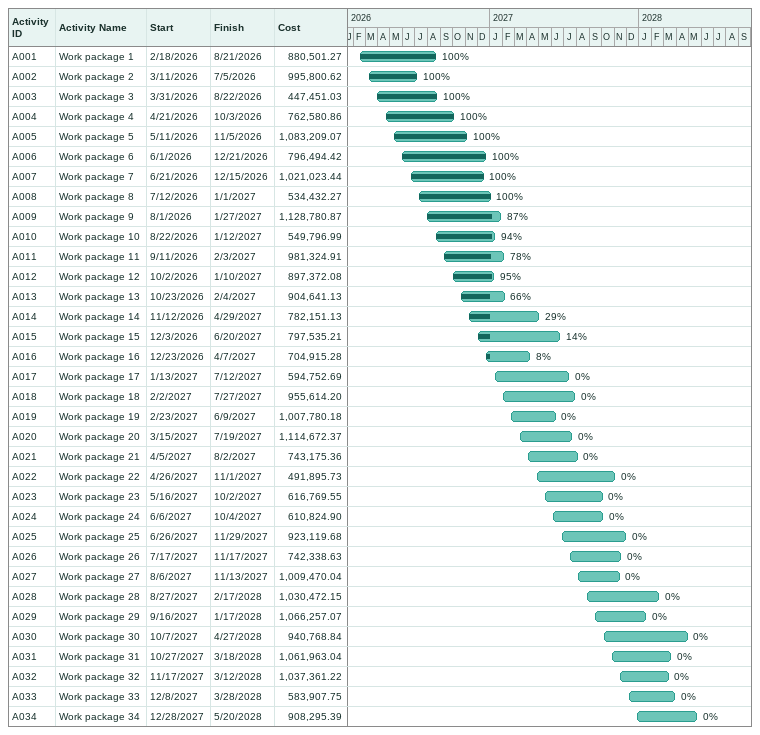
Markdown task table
| ID | Task | Start | Finish | % complete | Cost |
|---|---|---|---|---|---|
| A001 | Work package 1 | 2026-02-18 | 2026-08-21 | 100 | 880501.27 |
| A002 | Work package 2 | 2026-03-11 | 2026-07-05 | 100 | 995800.62 |
| A003 | Work package 3 | 2026-03-31 | 2026-08-22 | 100 | 447451.03 |
| A004 | Work package 4 | 2026-04-21 | 2026-10-03 | 100 | 762580.86 |
| A005 | Work package 5 | 2026-05-11 | 2026-11-05 | 100 | 1083209.07 |
| A006 | Work package 6 | 2026-06-01 | 2026-12-21 | 100 | 796494.42 |
| A007 | Work package 7 | 2026-06-21 | 2026-12-15 | 100 | 1021023.44 |
| A008 | Work package 8 | 2026-07-12 | 2027-01-01 | 100 | 534432.27 |
| A009 | Work package 9 | 2026-08-01 | 2027-01-27 | 87 | 1128780.87 |
| A010 | Work package 10 | 2026-08-22 | 2027-01-12 | 94 | 549796.99 |
| A011 | Work package 11 | 2026-09-11 | 2027-02-03 | 78 | 981324.91 |
| A012 | Work package 12 | 2026-10-02 | 2027-01-10 | 95 | 897372.08 |
| A013 | Work package 13 | 2026-10-23 | 2027-02-04 | 66 | 904641.13 |
| A014 | Work package 14 | 2026-11-12 | 2027-04-29 | 29 | 782151.13 |
| A015 | Work package 15 | 2026-12-03 | 2027-06-20 | 14 | 797535.21 |
| A016 | Work package 16 | 2026-12-23 | 2027-04-07 | 8 | 704915.28 |
| A017 | Work package 17 | 2027-01-13 | 2027-07-12 | 0 | 594752.69 |
| A018 | Work package 18 | 2027-02-02 | 2027-07-27 | 0 | 955614.20 |
| A019 | Work package 19 | 2027-02-23 | 2027-06-09 | 0 | 1007780.18 |
| A020 | Work package 20 | 2027-03-15 | 2027-07-19 | 0 | 1114672.37 |
| A021 | Work package 21 | 2027-04-05 | 2027-08-02 | 0 | 743175.36 |
| A022 | Work package 22 | 2027-04-26 | 2027-11-01 | 0 | 491895.73 |
| A023 | Work package 23 | 2027-05-16 | 2027-10-02 | 0 | 616769.55 |
| A024 | Work package 24 | 2027-06-06 | 2027-10-04 | 0 | 610824.90 |
| A025 | Work package 25 | 2027-06-26 | 2027-11-29 | 0 | 923119.68 |
| A026 | Work package 26 | 2027-07-17 | 2027-11-17 | 0 | 742338.63 |
| A027 | Work package 27 | 2027-08-06 | 2027-11-13 | 0 | 1009470.04 |
| A028 | Work package 28 | 2027-08-27 | 2028-02-17 | 0 | 1030472.15 |
| A029 | Work package 29 | 2027-09-16 | 2028-01-17 | 0 | 1066257.07 |
| A030 | Work package 30 | 2027-10-07 | 2028-04-27 | 0 | 940768.84 |
| A031 | Work package 31 | 2027-10-27 | 2028-03-18 | 0 | 1061963.04 |
| A032 | Work package 32 | 2027-11-17 | 2028-03-12 | 0 | 1037361.22 |
| A033 | Work package 33 | 2027-12-08 | 2028-03-28 | 0 | 583907.75 |
| A034 | Work package 34 | 2027-12-28 | 2028-05-20 | 0 | 908295.39 |
